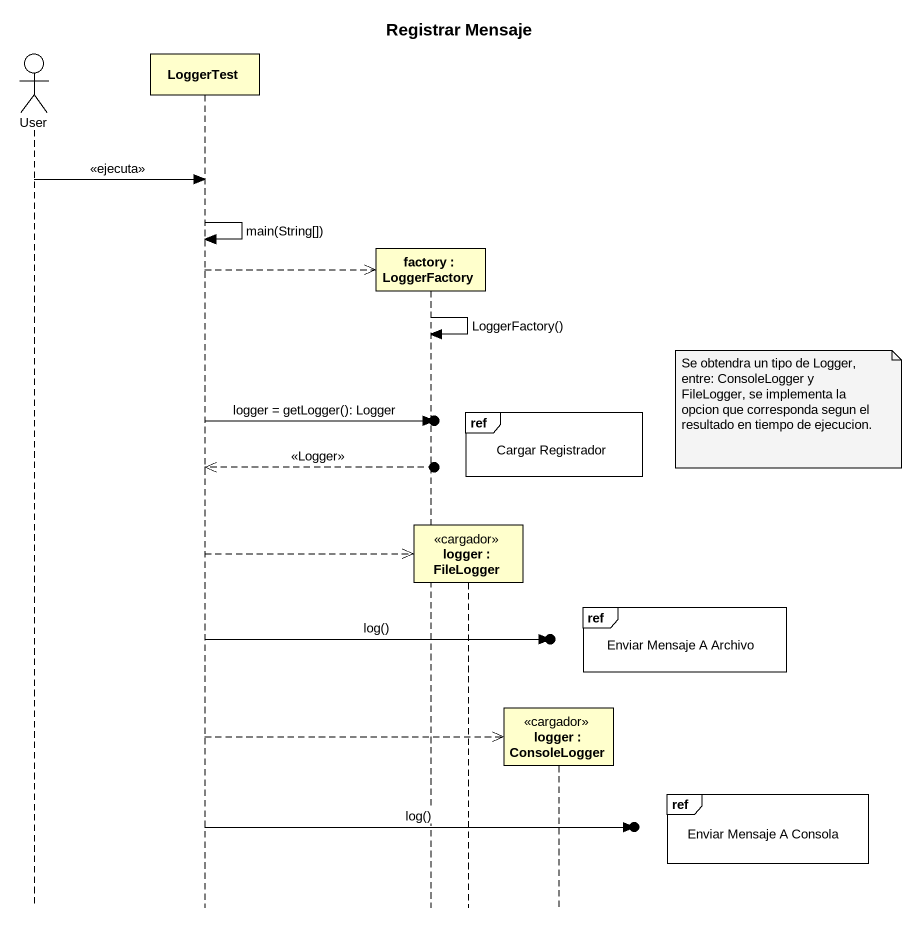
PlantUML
@startuml
title Registrar Mensaje
hide footbox
actor User
participant LoggerTest
participant "factory : LoggerFactory" as factory
participant "logger : FileLogger" as logger <<cargador>>
participant "logger : ConsoleLogger" as logger_2 <<cargador>>

User -> LoggerTest : <<ejecuta>>
LoggerTest -> LoggerTest : main(String[])
LoggerTest -->> factory **
factory -> factory : LoggerFactory()
note right of logger_2 : Se obtendra un tipo de Logger, entre: ConsoleLogger y FileLogger, se implementa la opcion que corresponda segun el resultado en tiempo de ejecucion.
ref over logger, logger_2 : Cargar Registrador
LoggerTest ->o] : logger = getLogger(): Logger
LoggerTest <<--o] : <<Logger>>
LoggerTest -->> logger **
ref over logger_2 : Enviar Mensaje A Archivo
LoggerTest ->o] : log()
LoggerTest -->> logger_2 **
ref over logger_2 : Enviar Mensaje A Consola
LoggerTest ->o] : log()
@enduml
